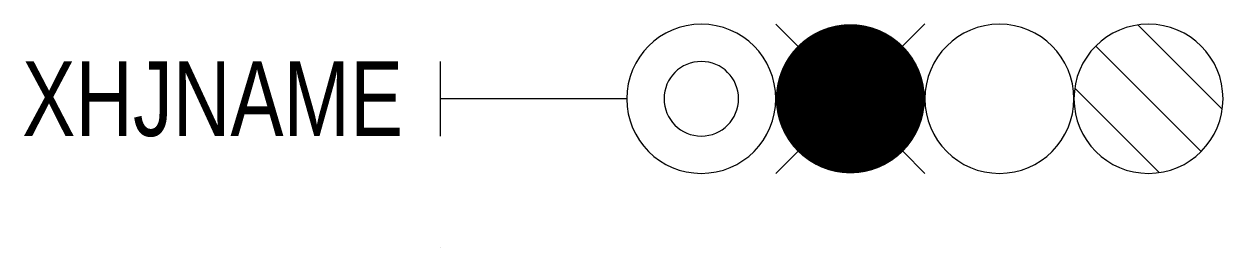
# Model space of a CAD drawing. Header units: millimetres. Extents: x -11.2 to 21, y 0 to 6.
import ezdxf
from ezdxf.enums import TextEntityAlignment as Align

# ---------------------------------------------------------------- set-up
doc = ezdxf.new("R2010")
doc.units = ezdxf.units.MM
doc.header["$MEASUREMENT"] = 0

msp = doc.modelspace()

# ---------------------------------------------------------------- linework, layer by layer
msp.add_line((0, 0.001), (0, -0.001))
at = {"color": 7}
for points in [[(5, 4, 1), (9, 4, 1)], [(6, 4, 1), (8, 4, 1)]]:
    msp.add_lwpolyline(points, format="xyb", close=True, dxfattribs=at)
at = {"color": 1, "const_width": 2}
msp.add_lwpolyline([(12, 4, 1), (10, 4, 1)], format="xyb", close=True, dxfattribs=at)
at = {"color": 1}
for points in [[(9.586, 5.414), (9, 6)], [(12.995, 6.005), (12.409, 5.419)], [(9.586, 2.586), (9, 2)], [(13, 2), (12.414, 2.586)]]:
    msp.add_lwpolyline(points, dxfattribs=at)
at = {"color": 3}
msp.add_lwpolyline([(13, 4, 1), (17, 4, 1)], format="xyb", close=True, dxfattribs=at)
at = {"color": 2}
msp.add_lwpolyline([(17, 4, 1), (21, 4, 1)], format="xyb", close=True, dxfattribs=at)
for points in [[(18.717, 5.98), (20.98, 3.717)], [(17.586, 5.414), (20.414, 2.586)], [(17.02, 4.283), (19.283, 2.02)]]:
    msp.add_lwpolyline(points, dxfattribs=at)
at = {"color": 7}
for points in [[(0, 3), (0, 5)], [(5, 4), (0, 4)]]:
    msp.add_lwpolyline(points, dxfattribs=at)

# ---------------------------------------------------------------- texts
at = {"width": 0.8}
msp.add_attdef('XHJNAME', text='X4', height=2, dxfattribs=at).set_placement((-1, 3), align=Align.RIGHT)

doc.saveas('drawing.dxf')
